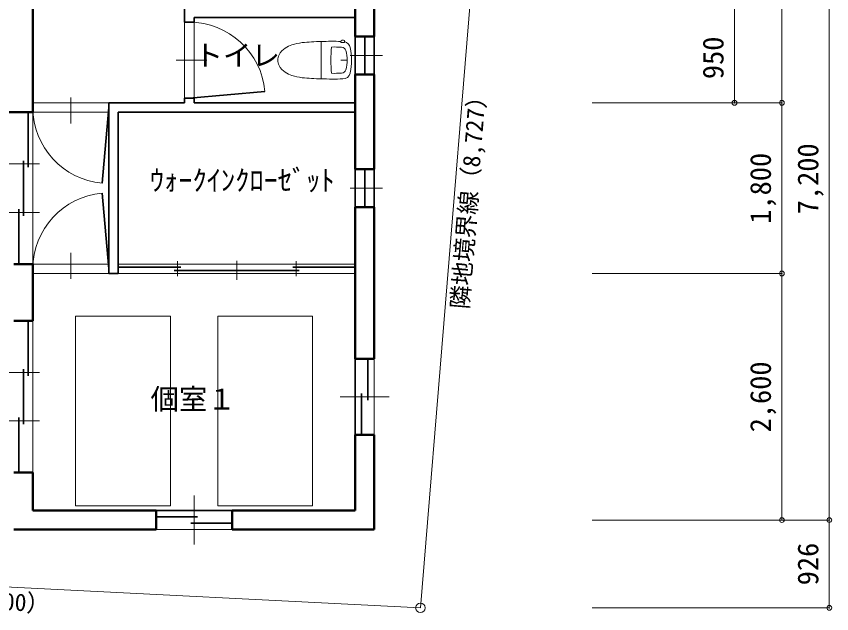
# Model space of a CAD drawing. Units: millimetres, scale not verified. Extents: x 1950 to 57850, y 1000 to 41000.
# Drawn here: x 16825 to 25425, y 8763 to 15062 of the extents above; entities that cross this region are included whole.
import ezdxf
from ezdxf.enums import TextEntityAlignment as Align

# ---------------------------------------------------------------- set-up
doc = ezdxf.new("R2010")
doc.units = ezdxf.units.MM
doc.header["$LTSCALE"] = 100
doc.header["$PDMODE"] = 32
doc.header["$PDSIZE"] = 50
for name, color, linetype, lineweight in [('仕上', 2, 'Continuous', 35), ('家具２', 7, 'Continuous', 18), ('寸法', 4, 'Continuous', 9), ('建具', 2, 'Continuous', 35), ('敷地形状', 7, 'Continuous', 18), ('躯体', 6, 'Continuous', 50)]:
    doc.layers.add(name, color=color, linetype=linetype, lineweight=lineweight)
doc.layers.add('文字', color=7, linetype='Continuous')
doc.styles.add('ＭＳ ゴシック', font='')
doc.styles.get('ＭＳ ゴシック').set_extended_font_data('MS Gothic')

msp = doc.modelspace()

# ---------------------------------------------------------------- linework, layer by layer
at = {"layer": '仕上'}
for p, q in [((18600, 15220), (18600, 15000)), ((18700, 15000), (18700, 15050)), ((20400, 15050), (18700, 15050)), ((18600, 15000), (18700, 15000)), ((18600, 14200), (18700, 14200)), ((18600, 14200), (18600, 14150)), ((18700, 14150), (18700, 14200)), ((17800, 14150), (17800, 12350)), ((18600, 14150), (17800, 14150)), ((20400, 14150), (18700, 14150)), ((20400, 14050), (17900, 14050)), ((17900, 14050), (17900, 12350)), ((17900, 12350), (17800, 12350))]:
    msp.add_line(p, q, dxfattribs=at)
at = {"layer": '家具２'}
for p, q in [((20040.5, 14799), (20040.5, 14401)), ((20250, 14807.7), (20249.5, 14787.2)), ((20284.9, 14807.7), (20285.5, 14787.2)), ((20249.5, 14787.2), (20285.5, 14787.2)), ((20313.9, 14600), (20247.8, 14600)), ((20040.5, 14402.8), (20040.5, 14441))]:
    msp.add_line(p, q, dxfattribs=at)
at = {"layer": '家具２', "color": 4, "lineweight": 9}
for p, q in [((17450, 9900), (17450, 11900)), ((17450, 11900), (18450, 11900)), ((18450, 11900), (18450, 9900)), ((18950, 9900), (18950, 11900)), ((18950, 11900), (19950, 11900)), ((19950, 11900), (19950, 9900)), ((18450, 9900), (17450, 9900)), ((19950, 9900), (18950, 9900))]:
    msp.add_line(p, q, dxfattribs=at)
at = {"layer": '家具２'}
for centre, radius, start, end in [((20053.2, 12796.2), 2000, 90.36201, 96.15701), ((20159.6, 10799), 4000, 88.70801, 91.70601), ((20267.5, 14766.2), 45, 67.16501, 112.83501), ((20268.1, 14717.6), 80, 11.03601, 77.64301), ((19756.5, 14574.9), 180, 121.86301, 152.897), ((19840.9, 14439), 340, 108.71701, 121.86301), ((19892.3, 14287.5), 500, 96.15701, 108.71701), ((21327.7, 14600), 1185, 173.28001, 186.72), ((20178.9, 13570), 1169, 86.222, 91.373), ((20252.7, 14687.6), 49, 15.88101, 86.222), ((19859.9, 14618.5), 500, 357.87901, 13.233), ((19707.5, 14600), 125, 152.897, 180), ((19944.9, 14600), 369, 344.119, 15.88101), ((19707.5, 14600), 125, 180, 207.10301), ((19756.5, 14625), 180, 207.10301, 238.13701), ((19859.9, 14581.5), 500, 346.76701, 2.121), ((19840.9, 14760.9), 340, 238.13701, 251.283), ((20178.9, 15630), 1169, 268.62701, 273.77802), ((20252.7, 14512.4), 49, 273.77802, 344.119), ((20268.1, 14482.3), 80, 268.09401, 346.34901), ((19892.3, 14912.5), 500, 251.283, 263.843), ((20053.2, 16403.8), 2000, 263.843, 269.638), ((20159.6, 18401), 4000, 268.29401, 271.58601)]:
    msp.add_arc(centre, radius, start, end, dxfattribs=at)
at = {"layer": '寸法'}
for p, q in [((25400, 17522), (25400, 8824.2)), ((24400, 16950), (24400, 14150)), ((24900, 16950), (24900, 9750)), ((22900, 14150), (24900, 14150)), ((22900, 12350), (24900, 12350)), ((22900, 9750), (25400, 9750)), ((22900, 8824.2), (25400, 8824.2))]:
    msp.add_line(p, q, dxfattribs=at)
for p in [(24400, 14150), (24900, 14150), (24900, 12350), (24900, 9750), (25400, 9750), (25400, 8824.2)]:
    msp.add_point(p, dxfattribs=at)
at = {"layer": '建具', "color": 7, "lineweight": 18}
for p, q in [((18600, 15000), (18600, 14200)), ((18700, 14200), (18700, 15000)), ((17800, 14150), (17000, 14150)), ((17000, 14050), (17800, 14050)), ((17000, 14050), (17000, 12450)), ((17000, 12450), (17800, 12450)), ((17900, 12450), (20400, 12450)), ((17800, 12350), (17000, 12350)), ((17900, 12350), (20400, 12350)), ((17000, 11850), (17000, 10250)), ((20600, 10650), (20600, 11450)), ((18300, 9650), (19100, 9650))]:
    msp.add_line(p, q, dxfattribs=at)
at = {"layer": '建具', "color": 3}
for p, q in [((20400, 14850), (20400, 14450)), ((20600, 14850), (20600, 14450)), ((20400, 13450), (20400, 13050)), ((20600, 13450), (20600, 13050)), ((20400, 10650), (20400, 11450)), ((18300, 9850), (19100, 9850))]:
    msp.add_line(p, q, dxfattribs=at)
at = {"layer": '建具'}
for p, q in [((20500, 14850), (20500, 14450)), ((18650, 14200), (19446.9, 14269.7)), ((16950, 14050), (16950, 13470)), ((17730.3, 13303), (17800, 14100)), ((16900, 13540), (16900, 12960)), ((20500, 13450), (20500, 13050)), ((17730.3, 13196.9), (17800, 12400)), ((16850, 13030), (16850, 12450)), ((18560, 12417.1), (17900, 12417.1)), ((19740, 12417.1), (20400, 12417.1)), ((19150, 12382.8), (18490, 12382.8)), ((19150, 12382.8), (19810, 12382.8)), ((16950, 11850), (16950, 11270)), ((20534.3, 11015), (20534.3, 11450)), ((16900, 11340), (16900, 10760)), ((20465.7, 10650), (20465.7, 11085)), ((16850, 10830), (16850, 10250)), ((18300, 9784.3), (18735, 9784.3)), ((18665, 9715.7), (19100, 9715.7))]:
    msp.add_line(p, q, dxfattribs=at)
at = {"layer": '建具', "color": 4, "lineweight": 9}
for p, q in [((20687.7, 14650), (20347.4, 14650)), ((18833.5, 14600), (18509.6, 14600)), ((17400, 13931.6), (17400, 14205.9)), ((17068.9, 13505), (16698.7, 13505)), ((20687.7, 13250), (20347.4, 13250)), ((17068.9, 12995), (16715.6, 12995)), ((17400, 12568.4), (17400, 12294.1)), ((18525, 12478.6), (18525, 12321.4)), ((19150, 12284.9), (19150, 12482.8)), ((19150, 12284.9), (19150, 12482.8)), ((19775, 12478.6), (19775, 12321.4)), ((17068.9, 11305), (16698.7, 11305)), ((20241.4, 11050), (20757, 11050)), ((17068.9, 10795), (16715.6, 10795)), ((18700, 10008.6), (18700, 9492.9))]:
    msp.add_line(p, q, dxfattribs=at)
for centre, start, end in [((18650, 14200), 4.99997, 90), ((17800, 14100), 180, 265.00003), ((17800, 12400), 94.99997, 180)]:
    msp.add_arc(centre, 800, start, end, dxfattribs=at)
at = {"layer": '敷地形状'}
for q in [(21800, 17522), (10800, 9341)]:
    msp.add_line((21087, 8824.2), q, dxfattribs=at)
msp.add_circle((21087, 8824.2), 50, dxfattribs=at)
at = {"layer": '躯体'}
for p, q in [((17000, 14050), (17000, 16850)), ((20400, 15450), (20400, 14850)), ((20600, 15450), (20600, 14850)), ((20600, 14850), (20400, 14850)), ((20600, 14450), (20400, 14450)), ((20400, 14450), (20400, 13450)), ((20600, 14450), (20600, 13450)), ((15900, 14050), (17000, 14050)), ((20600, 13450), (20400, 13450)), ((20600, 13050), (20400, 13050)), ((20400, 13050), (20400, 11450)), ((20600, 13050), (20600, 11450)), ((17000, 12450), (16800, 12450)), ((17000, 12450), (17000, 11850)), ((17000, 11850), (16800, 11850)), ((20400, 11450), (20600, 11450)), ((20400, 10650), (20600, 10650)), ((20400, 10650), (20400, 9850)), ((20600, 10650), (20600, 9650)), ((16800, 10250), (17000, 10250)), ((17000, 10250), (17000, 9850)), ((17000, 9850), (18300, 9850)), ((18300, 9850), (18300, 9650)), ((19100, 9850), (19100, 9650)), ((19100, 9850), (20400, 9850)), ((16800, 9650), (18300, 9650)), ((19100, 9650), (20600, 9650))]:
    msp.add_line(p, q, dxfattribs=at)

# ---------------------------------------------------------------- texts
at = {"layer": '寸法', "color": 7, "style": 'ＭＳ ゴシック'}
for s, p in [('950', (24350, 14400)), ('7,200', (25350, 12975)), ('1,800', (24850, 12875)), ('2,600', (24850, 10675)), ('926', (25350, 9062.1))]:
    msp.add_text(s, height=219.9, rotation=90, dxfattribs=at).set_placement(p, align=Align.BOTTOM_LEFT)
at = {"layer": '敷地形状', "color": 4, "style": 'ＭＳ ゴシック'}
for s, rotation, p in [('隣地境界線（8,727）', 85.314, (21645.5, 11965)), ('隣地境界線（10,300）', 357.124, (14680, 8845.7))]:
    msp.add_text(s, height=183.3, rotation=rotation, dxfattribs=at).set_placement(p, align=Align.BOTTOM_LEFT)
at = {"layer": '文字', "style": 'ＭＳ ゴシック'}
for s, p in [('トイレ', (18705.1, 14475.3)), ('ｳｫｰｸｲﾝｸﾛｰｾﾞｯﾄ', (18233.4, 13157.4)), ('個室１', (18240.2, 10849.7))]:
    msp.add_text(s, height=219.9, dxfattribs=at).set_placement(p, align=Align.BOTTOM_LEFT)

doc.saveas('drawing.dxf')
